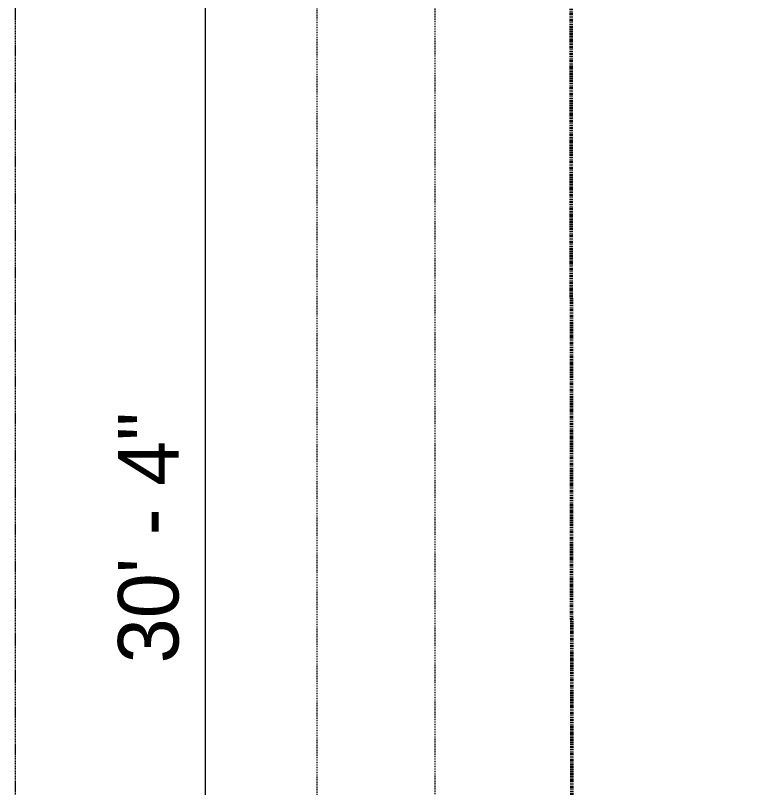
# Model space of a CAD drawing. Header units: inches. Extents: x -4218 to -1814, y 9706 to 12426.
# Drawn here: x -4072 to -3960.4, y 11894.5 to 12009.2 of the extents above; entities that cross this region are included whole.
import ezdxf

# ---------------------------------------------------------------- set-up
doc = ezdxf.new("R2010")
doc.units = ezdxf.units.IN
doc.header["$MEASUREMENT"] = 0
doc.linetypes.add('Aligning Line 1_8_', pattern=[0.25, 0.125, -0.125])
doc.linetypes.add('Double Dash 3_8_', pattern=[1, 0.375, -0.125, 0.125, -0.125, 0.125, -0.125])
for name, color, linetype, lineweight in [('0-1', 7, 'Continuous', 5), ('0-3', 147, 'Aligning Line 1_8_', 9), ('A-ANNO-DIMS', 211, 'Continuous', 9), ('A-ANNO-DIMS-96', 211, 'Continuous', 9), ('C-PROP-LINE-1', 10, 'Double Dash 3_8_', 50), ('G-ANNO-SYMB', 111, 'Aligning Line 1_8_', 9), ('G-ANNO-SYMB-1', 147, 'Aligning Line 1_8_', 9)]:
    doc.layers.add(name, color=color, linetype=linetype, lineweight=lineweight)
doc.styles.add('Century Gothic', font='ufonts.com_century-gothic.ttf', dxfattribs={"height": 9})
doc.dimstyles.new('OD__1_8__Tol__', dxfattribs={"dimscale": 12, "dimtxt": 9.397514, "dimasz": 1, "dimexe": 0.75, "dimexo": 0.5, "dimgap": 0.125, "dimtad": 1, "dimdec": 3, "dimrnd": 0.125, "dimzin": 3, "dimdsep": 46, "dimlunit": 4, "dimtxsty": 'Century Gothic', "dimblk1": 'OBLIQUE', "dimblk2": 'OBLIQUE', "dimsah": 1, "dimcen": 0.09, "dimdle": 0.75, "dimazin": 0, "dimtfac": 1, "dimtdec": 4, "dimtix": 1, "dimtmove": 0, "dimatfit": 3, "dimfxl": 1, "dimtvp": 1, "dimtfill": 1, "dimfrac": 2, "dimtolj": 1, "dimtzin": 0, "dimarcsym": 2})

# ---------------------------------------------------------------- blocks, each defined once
blk = doc.blocks.new('CTR - 1st Phase - Unit Layouts_rvt-1-FLOOR PLAN - 3RD FLOOR')
at = {"layer": 'G-ANNO-SYMB-1'}
blk.add_line((-4009.53, 9846.28), (-4009.53, 12240.75), dxfattribs=at)
blk = doc.blocks.new('Family - ___-1878357-FLOOR PLAN - 3RD FLOOR')
at = {"layer": 'C-PROP-LINE-1'}
blk.add_line((-3989.61, 12268.69), (-3987.01, 9767.34), dxfattribs=at)
blk = doc.blocks.new('CTR - 1st Phase - Shell_rvt-1-FLOOR PLAN - 3RD FLOOR')
at = {"layer": 'G-ANNO-SYMB-1'}
blk.add_line((-4071.96, 9756.53), (-4071.96, 12280.06), dxfattribs=at)
at = {"layer": '0-3'}
blk.add_blockref('Family - ___-1878357-FLOOR PLAN - 3RD FLOOR', (0, 0), dxfattribs=at)
blk = doc.blocks.new('CTR - 1st Phase -Stairs _ Elevators_rvt-1-FLOOR PLAN - 3RD FLOOR')
at = {"layer": 'G-ANNO-SYMB-1'}
blk.add_line((-4071.96, 9706.24), (-4071.96, 12280.11), dxfattribs=at)
blk = doc.blocks.new('DIMBLOCK18-FLOOR PLAN - 3RD FLOOR')
at = {"layer": 'A-ANNO-DIMS-96'}
for p, q in [((-4043.68, 11750.19), (-4043.68, 12123.15)), ((-3862.29, 12114.15), (-4052.68, 12114.15)), ((-4043.68, 12114.15), (-3862.29, 12114.15)), ((-3858.47, 11750.19), (-4052.68, 11750.19)), ((-4043.68, 11750.19), (-3858.47, 11750.19))]:
    blk.add_line(p, q, dxfattribs=at)
at = {"layer": 'A-ANNO-DIMS-96', "lineweight": 50}
for p, q in [((-4043.68, 12114.15), (-4049.68, 12120.15)), ((-4043.68, 12114.15), (-4037.68, 12108.15)), ((-4043.68, 11750.19), (-4049.68, 11756.19)), ((-4043.68, 11750.19), (-4037.68, 11744.19))]:
    blk.add_line(p, q, dxfattribs=at)
at = {"layer": 'A-ANNO-DIMS-96', "color": 0, "insert": (-4056.71, 11912.93), "char_height": 9, "width": 46.1821, "attachment_point": 1, "rotation": 90, "line_spacing_factor": 0.984502, "style": 'Century Gothic', "bg_fill": 3, "box_fill_scale": 1.25, "bg_fill_color": 256, "bg_fill_true_color": 13158600, "bg_fill_transparency": 0}
blk.add_mtext('30\' - 4"', dxfattribs=at)
blk = doc.blocks.new('_Oblique')
at = {"color": 0, "linetype": 'ByBlock', "lineweight": -2}
blk.add_line((-0.5, -0.5), (0.5, 0.5), dxfattribs=at)

msp = doc.modelspace()

# ---------------------------------------------------------------- linework, layer by layer
at = {"layer": 'G-ANNO-SYMB'}
msp.add_line((-4027.08301, 11070.38095), (-4027.08301, 12280.11485), dxfattribs=at)

# ---------------------------------------------------------------- block references
at = {"layer": '0-1'}
for name in ['CTR - 1st Phase - Shell_rvt-1-FLOOR PLAN - 3RD FLOOR', 'CTR - 1st Phase -Stairs _ Elevators_rvt-1-FLOOR PLAN - 3RD FLOOR', 'CTR - 1st Phase - Unit Layouts_rvt-1-FLOOR PLAN - 3RD FLOOR']:
    msp.add_blockref(name, (0, 0), dxfattribs=at)

# ---------------------------------------------------------------- next in the draw order: dimensions: what is measured, and where the dimension line sits
at = {"layer": 'A-ANNO-DIMS'}
dim = msp.add_linear_dim(base=(-4043.6775575452, 12114.1518961105), p1=(-3852.4737366796, 11750.1893961106), p2=(-3856.2862366797, 12114.1518961105), angle=90, dimstyle='OD__1_8__Tol__', override={"dimpost": '<>', "dimfxl": 363.982467}, dxfattribs=at)
dim.commit()
dim.dimension.update_dxf_attribs({"geometry": 'DIMBLOCK18-FLOOR PLAN - 3RD FLOOR', "text_midpoint": (-4049.9039341947, 11932.1706461106)})

doc.saveas('drawing.dxf')
